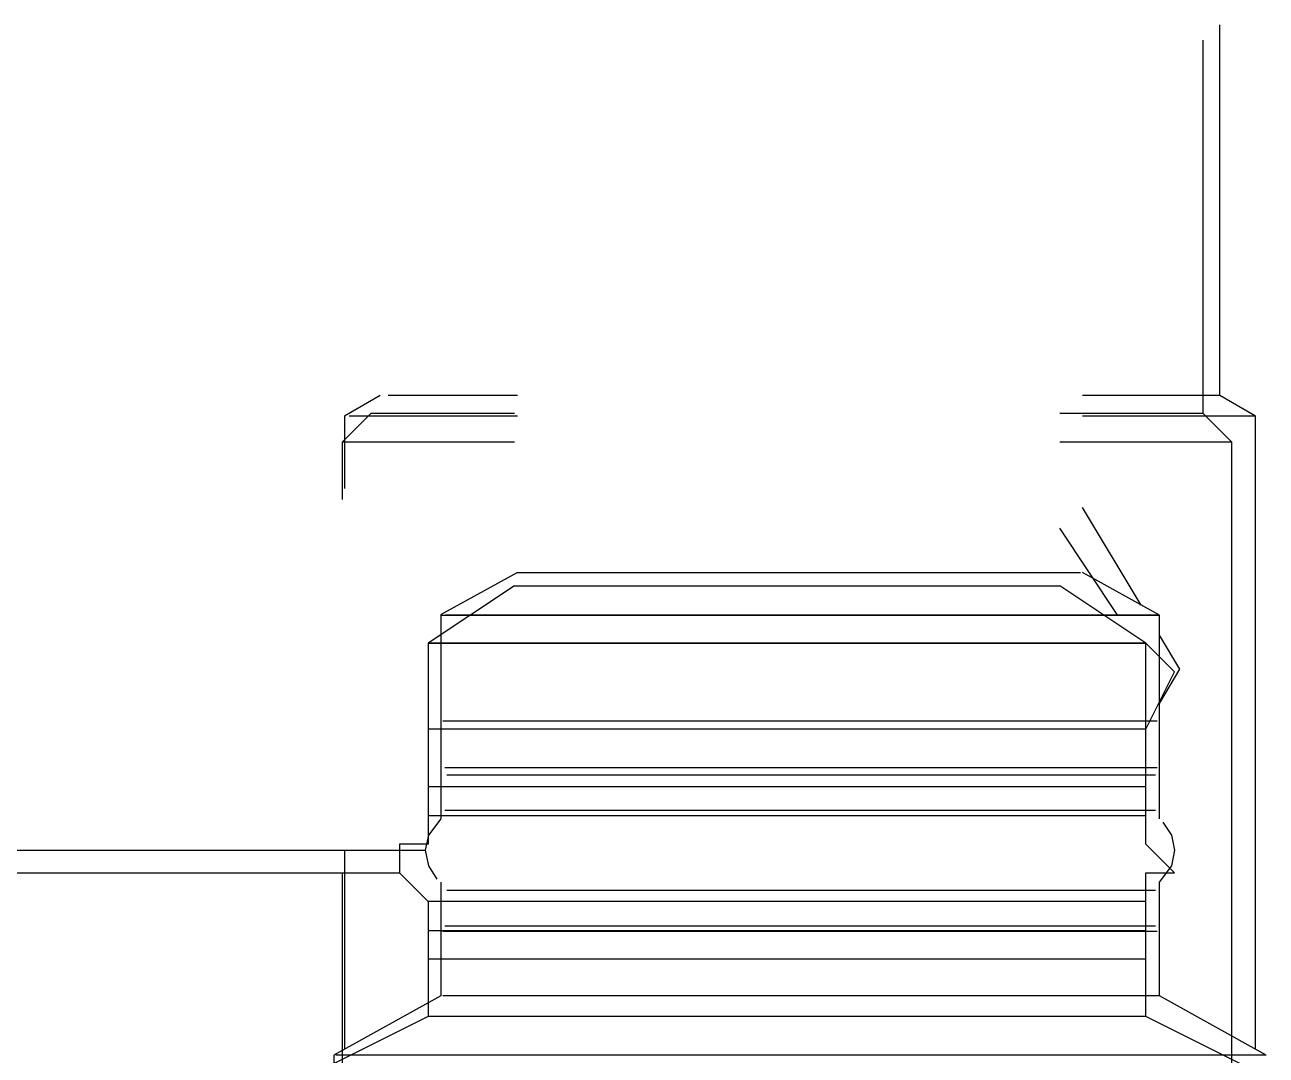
# Model space of a CAD drawing. Extents: x 3 to 592, y 5 to 207.
# Drawn here: x 92.143 to 93.669, y 63.982 to 65.247 of the extents above; entities that cross this region are included whole.
import ezdxf

# ---------------------------------------------------------------- set-up
doc = ezdxf.new("R2010")
doc.units = 0
doc.layers.get('0').update_dxf_attribs({"linetype": 'CONTINUOUS'})

msp = doc.modelspace()

# ---------------------------------------------------------------- linework, layer by layer
at = {"color": 7}
for points in [[(93.612511, 64.791978), (93.612511, 65.247414)], [(93.612511, 64.791978), (93.612511, 65.247414)], [(93.612511, 64.791978), (93.612511, 65.247414)], [(93.612511, 64.791978), (93.612511, 65.247414)], [(93.612511, 64.791978), (93.612511, 65.247414)], [(93.612511, 64.791978), (93.612511, 65.247414)], [(93.612511, 64.791978), (93.612511, 65.247414)], [(93.612511, 64.791978), (93.612511, 65.247414)], [(93.591944, 64.77), (93.591944, 65.228611)], [(92.580142, 64.791978), (92.536398, 64.766578)], [(92.580142, 64.791978), (92.536398, 64.766578)], [(92.580142, 64.791978), (92.536398, 64.766578)], [(92.580142, 64.791978), (92.536398, 64.766578)], [(92.580142, 64.791978), (92.536398, 64.766578)], [(92.580142, 64.791978), (92.536398, 64.766578)], [(92.580142, 64.791978), (92.536398, 64.766578)], [(92.580142, 64.791978), (92.536398, 64.766578)], [(92.749123, 64.791978), (92.731484, 64.791978), (92.667279, 64.791978), (92.619301, 64.791978), (92.59002, 64.791978)], [(92.749123, 64.791978), (92.731484, 64.791978), (92.667279, 64.791978), (92.619301, 64.791978), (92.59002, 64.791978)], [(92.749123, 64.791978), (92.731484, 64.791978), (92.667279, 64.791978), (92.619301, 64.791978), (92.59002, 64.791978)], [(92.749123, 64.791978), (92.731484, 64.791978), (92.667279, 64.791978), (92.619301, 64.791978), (92.59002, 64.791978)], [(92.749123, 64.791978), (92.731484, 64.791978), (92.667279, 64.791978), (92.619301, 64.791978), (92.59002, 64.791978)], [(92.749123, 64.791978), (92.731484, 64.791978), (92.667279, 64.791978), (92.619301, 64.791978), (92.59002, 64.791978)], [(92.749123, 64.791978), (92.731484, 64.791978), (92.667279, 64.791978), (92.619301, 64.791978), (92.59002, 64.791978)], [(92.749123, 64.791978), (92.731484, 64.791978), (92.667279, 64.791978), (92.619301, 64.791978), (92.59002, 64.791978)], [(93.612511, 64.791978), (93.573353, 64.791978), (93.525375, 64.791978), (93.46117, 64.791978), (93.443531, 64.791978)], [(93.612511, 64.791978), (93.573353, 64.791978), (93.525375, 64.791978), (93.46117, 64.791978), (93.443531, 64.791978)], [(93.612511, 64.791978), (93.573353, 64.791978), (93.525375, 64.791978), (93.46117, 64.791978), (93.443531, 64.791978)], [(93.612511, 64.791978), (93.573353, 64.791978), (93.525375, 64.791978), (93.46117, 64.791978), (93.443531, 64.791978)], [(93.612511, 64.791978), (93.573353, 64.791978), (93.525375, 64.791978), (93.46117, 64.791978), (93.443531, 64.791978)], [(93.612511, 64.791978), (93.573353, 64.791978), (93.525375, 64.791978), (93.46117, 64.791978), (93.443531, 64.791978)], [(93.612511, 64.791978), (93.573353, 64.791978), (93.525375, 64.791978), (93.46117, 64.791978), (93.443531, 64.791978)], [(93.612511, 64.791978), (93.573353, 64.791978), (93.525375, 64.791978), (93.46117, 64.791978), (93.443531, 64.791978)], [(93.656256, 64.766719), (93.612511, 64.792119)], [(93.656256, 64.766719), (93.612511, 64.792119)], [(93.656256, 64.766719), (93.612511, 64.792119)], [(93.656256, 64.766719), (93.612511, 64.792119)], [(93.656256, 64.766719), (93.612511, 64.792119)], [(93.656256, 64.766719), (93.612511, 64.792119)], [(93.656256, 64.766719), (93.612511, 64.792119)], [(93.656256, 64.766719), (93.612511, 64.792119)], [(92.568889, 64.77), (92.533611, 64.734722)], [(92.745278, 64.77), (92.71, 64.77), (92.639444, 64.77), (92.604167, 64.77), (92.568889, 64.77)], [(93.591944, 64.77), (93.556667, 64.77), (93.521389, 64.77), (93.450833, 64.77), (93.415556, 64.77)], [(93.627222, 64.734722), (93.591944, 64.77)], [(92.536433, 64.766719), (92.536433, 64.677819)], [(92.536433, 64.766719), (92.536433, 64.677819)], [(92.536433, 64.766719), (92.536433, 64.677819)], [(92.536433, 64.766719), (92.536433, 64.677819)], [(92.536433, 64.766719), (92.536433, 64.677819)], [(92.536433, 64.766719), (92.536433, 64.677819)], [(92.536433, 64.766719), (92.536433, 64.677819)], [(92.536433, 64.766719), (92.536433, 64.677819)], [(92.749123, 64.766719), (92.673276, 64.766719), (92.61154, 64.766719), (92.56709, 64.766719), (92.542043, 64.766719)], [(92.749123, 64.766719), (92.673276, 64.766719), (92.61154, 64.766719), (92.56709, 64.766719), (92.542043, 64.766719)], [(92.749123, 64.766719), (92.673276, 64.766719), (92.61154, 64.766719), (92.56709, 64.766719), (92.542043, 64.766719)], [(92.749123, 64.766719), (92.673276, 64.766719), (92.61154, 64.766719), (92.56709, 64.766719), (92.542043, 64.766719)], [(92.749123, 64.766719), (92.673276, 64.766719), (92.61154, 64.766719), (92.56709, 64.766719), (92.542043, 64.766719)], [(92.749123, 64.766719), (92.673276, 64.766719), (92.61154, 64.766719), (92.56709, 64.766719), (92.542043, 64.766719)], [(92.749123, 64.766719), (92.673276, 64.766719), (92.61154, 64.766719), (92.56709, 64.766719), (92.542043, 64.766719)], [(92.749123, 64.766719), (92.673276, 64.766719), (92.61154, 64.766719), (92.56709, 64.766719), (92.542043, 64.766719)], [(93.656256, 64.766719), (93.625564, 64.766719), (93.581114, 64.766719), (93.519378, 64.766719), (93.443531, 64.766719)], [(93.656256, 64.766719), (93.625564, 64.766719), (93.581114, 64.766719), (93.519378, 64.766719), (93.443531, 64.766719)], [(93.656256, 64.766719), (93.625564, 64.766719), (93.581114, 64.766719), (93.519378, 64.766719), (93.443531, 64.766719)], [(93.656256, 64.766719), (93.625564, 64.766719), (93.581114, 64.766719), (93.519378, 64.766719), (93.443531, 64.766719)], [(93.656256, 64.766719), (93.625564, 64.766719), (93.581114, 64.766719), (93.519378, 64.766719), (93.443531, 64.766719)], [(93.656256, 64.766719), (93.625564, 64.766719), (93.581114, 64.766719), (93.519378, 64.766719), (93.443531, 64.766719)], [(93.656256, 64.766719), (93.625564, 64.766719), (93.581114, 64.766719), (93.519378, 64.766719), (93.443531, 64.766719)], [(93.656256, 64.766719), (93.625564, 64.766719), (93.581114, 64.766719), (93.519378, 64.766719), (93.443531, 64.766719)], [(93.656256, 63.988915), (93.656256, 64.76679)], [(93.656256, 63.988915), (93.656256, 64.76679)], [(93.656256, 63.988915), (93.656256, 64.76679)], [(93.656256, 63.988915), (93.656256, 64.76679)], [(93.656256, 63.988915), (93.656256, 64.76679)], [(93.656256, 63.988915), (93.656256, 64.76679)], [(93.656256, 63.988915), (93.656256, 64.76679)], [(93.656256, 63.988915), (93.656256, 64.76679)], [(92.533611, 64.734722), (92.533611, 64.664167)], [(92.745278, 64.734722), (92.639444, 64.734722), (92.604167, 64.734722), (92.533611, 64.734722)], [(93.627222, 64.734722), (93.591944, 64.734722), (93.556667, 64.734722), (93.486111, 64.734722), (93.415556, 64.734722)], [(93.627222, 63.958611), (93.627222, 64.734722)], [(93.515709, 64.534662), (93.44339, 64.654606)], [(93.515709, 64.534662), (93.44339, 64.654606)], [(93.515709, 64.534662), (93.44339, 64.654606)], [(93.515709, 64.534662), (93.44339, 64.654606)], [(93.515709, 64.534662), (93.44339, 64.654606)], [(93.515709, 64.534662), (93.44339, 64.654606)], [(93.515709, 64.534662), (93.44339, 64.654606)], [(93.515709, 64.534662), (93.44339, 64.654606)], [(93.486111, 64.523056), (93.415556, 64.628889)], [(92.749123, 64.574632), (92.654579, 64.522421)], [(92.749123, 64.574632), (92.654579, 64.522421)], [(92.749123, 64.574632), (92.654579, 64.522421)], [(92.749123, 64.574632), (92.654579, 64.522421)], [(92.749123, 64.574632), (92.654579, 64.522421)], [(92.749123, 64.574632), (92.654579, 64.522421)], [(92.749123, 64.574632), (92.654579, 64.522421)], [(92.749123, 64.574632), (92.654579, 64.522421)], [(92.749123, 64.574632), (92.771701, 64.574632), (92.810506, 64.574632), (92.866245, 64.574632), (92.935037, 64.574632), (93.013354, 64.574632), (93.096256, 64.574632)], [(92.749123, 64.574632), (92.771701, 64.574632), (92.810506, 64.574632), (92.866245, 64.574632), (92.935037, 64.574632), (93.013354, 64.574632), (93.096256, 64.574632)], [(92.749123, 64.574632), (92.771701, 64.574632), (92.810506, 64.574632), (92.866245, 64.574632), (92.935037, 64.574632), (93.013354, 64.574632), (93.096256, 64.574632)], [(92.749123, 64.574632), (92.771701, 64.574632), (92.810506, 64.574632), (92.866245, 64.574632), (92.935037, 64.574632), (93.013354, 64.574632), (93.096256, 64.574632)], [(92.749123, 64.574632), (92.771701, 64.574632), (92.810506, 64.574632), (92.866245, 64.574632), (92.935037, 64.574632), (93.013354, 64.574632), (93.096256, 64.574632)], [(92.749123, 64.574632), (92.771701, 64.574632), (92.810506, 64.574632), (92.866245, 64.574632), (92.935037, 64.574632), (93.013354, 64.574632), (93.096256, 64.574632)], [(92.749123, 64.574632), (92.771701, 64.574632), (92.810506, 64.574632), (92.866245, 64.574632), (92.935037, 64.574632), (93.013354, 64.574632), (93.096256, 64.574632)], [(92.749123, 64.574632), (92.771701, 64.574632), (92.810506, 64.574632), (92.866245, 64.574632), (92.935037, 64.574632), (93.013354, 64.574632), (93.096256, 64.574632)], [(93.096327, 64.574632), (93.179582, 64.574632), (93.257546, 64.574632), (93.326691, 64.574632), (93.382077, 64.574632), (93.420882, 64.574632), (93.440991, 64.574632)], [(93.096327, 64.574632), (93.179582, 64.574632), (93.257546, 64.574632), (93.326691, 64.574632), (93.382077, 64.574632), (93.420882, 64.574632), (93.440991, 64.574632)], [(93.096327, 64.574632), (93.179582, 64.574632), (93.257546, 64.574632), (93.326691, 64.574632), (93.382077, 64.574632), (93.420882, 64.574632), (93.440991, 64.574632)], [(93.096327, 64.574632), (93.179582, 64.574632), (93.257546, 64.574632), (93.326691, 64.574632), (93.382077, 64.574632), (93.420882, 64.574632), (93.440991, 64.574632)], [(93.096327, 64.574632), (93.179582, 64.574632), (93.257546, 64.574632), (93.326691, 64.574632), (93.382077, 64.574632), (93.420882, 64.574632), (93.440991, 64.574632)], [(93.096327, 64.574632), (93.179582, 64.574632), (93.257546, 64.574632), (93.326691, 64.574632), (93.382077, 64.574632), (93.420882, 64.574632), (93.440991, 64.574632)], [(93.096327, 64.574632), (93.179582, 64.574632), (93.257546, 64.574632), (93.326691, 64.574632), (93.382077, 64.574632), (93.420882, 64.574632), (93.440991, 64.574632)], [(93.096327, 64.574632), (93.179582, 64.574632), (93.257546, 64.574632), (93.326691, 64.574632), (93.382077, 64.574632), (93.420882, 64.574632), (93.440991, 64.574632)], [(93.538005, 64.522279), (93.44346, 64.574491)], [(93.538005, 64.522279), (93.44346, 64.574491)], [(93.538005, 64.522279), (93.44346, 64.574491)], [(93.538005, 64.522279), (93.44346, 64.574491)], [(93.538005, 64.522279), (93.44346, 64.574491)], [(93.538005, 64.522279), (93.44346, 64.574491)], [(93.538005, 64.522279), (93.44346, 64.574491)], [(93.538005, 64.522279), (93.44346, 64.574491)], [(92.745278, 64.558333), (92.639444, 64.487778)], [(92.745278, 64.558333), (92.780556, 64.558333), (92.851111, 64.558333), (92.921667, 64.558333), (92.992222, 64.558333), (93.062778, 64.558333)], [(93.062778, 64.558333), (93.168611, 64.558333), (93.239167, 64.558333), (93.309722, 64.558333), (93.380278, 64.558333), (93.415556, 64.558333)], [(93.521389, 64.487778), (93.415556, 64.558333)], [(92.654684, 64.522279), (92.654684, 64.27216)], [(92.654684, 64.522279), (92.677968, 64.522279), (92.717832, 64.522279), (92.775687, 64.522279), (92.848359, 64.522279), (92.933026, 64.522279), (93.024748, 64.522279), (93.120351, 64.522279), (93.214543, 64.522279), (93.30309, 64.522279), (93.382112, 64.522279), (93.448082, 64.522279), (93.497118, 64.522279), (93.527809, 64.522279), (93.53804, 64.522279)], [(92.654684, 64.522279), (92.654684, 64.27216)], [(92.654684, 64.522279), (92.677968, 64.522279), (92.717832, 64.522279), (92.775687, 64.522279), (92.848359, 64.522279), (92.933026, 64.522279), (93.024748, 64.522279), (93.120351, 64.522279), (93.214543, 64.522279), (93.30309, 64.522279), (93.382112, 64.522279), (93.448082, 64.522279), (93.497118, 64.522279), (93.527809, 64.522279), (93.53804, 64.522279)], [(92.654684, 64.522279), (92.654684, 64.27216)], [(92.654684, 64.522279), (92.677968, 64.522279), (92.717832, 64.522279), (92.775687, 64.522279), (92.848359, 64.522279), (92.933026, 64.522279), (93.024748, 64.522279), (93.120351, 64.522279), (93.214543, 64.522279), (93.30309, 64.522279), (93.382112, 64.522279), (93.448082, 64.522279), (93.497118, 64.522279), (93.527809, 64.522279), (93.53804, 64.522279)], [(92.654684, 64.522279), (92.654684, 64.27216)], [(92.654684, 64.522279), (92.677968, 64.522279), (92.717832, 64.522279), (92.775687, 64.522279), (92.848359, 64.522279), (92.933026, 64.522279), (93.024748, 64.522279), (93.120351, 64.522279), (93.214543, 64.522279), (93.30309, 64.522279), (93.382112, 64.522279), (93.448082, 64.522279), (93.497118, 64.522279), (93.527809, 64.522279), (93.53804, 64.522279)], [(92.654684, 64.522279), (92.654684, 64.27216)], [(92.654684, 64.522279), (92.677968, 64.522279), (92.717832, 64.522279), (92.775687, 64.522279), (92.848359, 64.522279), (92.933026, 64.522279), (93.024748, 64.522279), (93.120351, 64.522279), (93.214543, 64.522279), (93.30309, 64.522279), (93.382112, 64.522279), (93.448082, 64.522279), (93.497118, 64.522279), (93.527809, 64.522279), (93.53804, 64.522279)], [(92.654684, 64.522279), (92.654684, 64.27216)], [(92.654684, 64.522279), (92.677968, 64.522279), (92.717832, 64.522279), (92.775687, 64.522279), (92.848359, 64.522279), (92.933026, 64.522279), (93.024748, 64.522279), (93.120351, 64.522279), (93.214543, 64.522279), (93.30309, 64.522279), (93.382112, 64.522279), (93.448082, 64.522279), (93.497118, 64.522279), (93.527809, 64.522279), (93.53804, 64.522279)], [(92.654684, 64.522279), (92.654684, 64.27216)], [(92.654684, 64.522279), (92.677968, 64.522279), (92.717832, 64.522279), (92.775687, 64.522279), (92.848359, 64.522279), (92.933026, 64.522279), (93.024748, 64.522279), (93.120351, 64.522279), (93.214543, 64.522279), (93.30309, 64.522279), (93.382112, 64.522279), (93.448082, 64.522279), (93.497118, 64.522279), (93.527809, 64.522279), (93.53804, 64.522279)], [(92.654684, 64.522279), (92.654684, 64.27216)], [(92.654684, 64.522279), (92.677968, 64.522279), (92.717832, 64.522279), (92.775687, 64.522279), (92.848359, 64.522279), (92.933026, 64.522279), (93.024748, 64.522279), (93.120351, 64.522279), (93.214543, 64.522279), (93.30309, 64.522279), (93.382112, 64.522279), (93.448082, 64.522279), (93.497118, 64.522279), (93.527809, 64.522279), (93.53804, 64.522279)], [(93.538005, 64.522279), (93.506608, 64.522279), (93.461805, 64.522279), (93.400069, 64.522279), (93.323869, 64.522279), (93.237438, 64.522279), (93.143952, 64.522279), (93.048702, 64.522279), (92.955216, 64.522279), (92.868785, 64.522279), (92.792585, 64.522279), (92.730849, 64.522279), (92.686046, 64.522279), (92.660646, 64.522279)], [(93.538005, 64.522279), (93.506608, 64.522279), (93.461805, 64.522279), (93.400069, 64.522279), (93.323869, 64.522279), (93.237438, 64.522279), (93.143952, 64.522279), (93.048702, 64.522279), (92.955216, 64.522279), (92.868785, 64.522279), (92.792585, 64.522279), (92.730849, 64.522279), (92.686046, 64.522279), (92.660646, 64.522279)], [(93.538005, 64.522279), (93.506608, 64.522279), (93.461805, 64.522279), (93.400069, 64.522279), (93.323869, 64.522279), (93.237438, 64.522279), (93.143952, 64.522279), (93.048702, 64.522279), (92.955216, 64.522279), (92.868785, 64.522279), (92.792585, 64.522279), (92.730849, 64.522279), (92.686046, 64.522279), (92.660646, 64.522279)], [(93.538005, 64.522279), (93.506608, 64.522279), (93.461805, 64.522279), (93.400069, 64.522279), (93.323869, 64.522279), (93.237438, 64.522279), (93.143952, 64.522279), (93.048702, 64.522279), (92.955216, 64.522279), (92.868785, 64.522279), (92.792585, 64.522279), (92.730849, 64.522279), (92.686046, 64.522279), (92.660646, 64.522279)], [(93.538005, 64.522279), (93.506608, 64.522279), (93.461805, 64.522279), (93.400069, 64.522279), (93.323869, 64.522279), (93.237438, 64.522279), (93.143952, 64.522279), (93.048702, 64.522279), (92.955216, 64.522279), (92.868785, 64.522279), (92.792585, 64.522279), (92.730849, 64.522279), (92.686046, 64.522279), (92.660646, 64.522279)], [(93.538005, 64.522279), (93.506608, 64.522279), (93.461805, 64.522279), (93.400069, 64.522279), (93.323869, 64.522279), (93.237438, 64.522279), (93.143952, 64.522279), (93.048702, 64.522279), (92.955216, 64.522279), (92.868785, 64.522279), (92.792585, 64.522279), (92.730849, 64.522279), (92.686046, 64.522279), (92.660646, 64.522279)], [(93.538005, 64.522279), (93.506608, 64.522279), (93.461805, 64.522279), (93.400069, 64.522279), (93.323869, 64.522279), (93.237438, 64.522279), (93.143952, 64.522279), (93.048702, 64.522279), (92.955216, 64.522279), (92.868785, 64.522279), (92.792585, 64.522279), (92.730849, 64.522279), (92.686046, 64.522279), (92.660646, 64.522279)], [(93.538005, 64.522279), (93.506608, 64.522279), (93.461805, 64.522279), (93.400069, 64.522279), (93.323869, 64.522279), (93.237438, 64.522279), (93.143952, 64.522279), (93.048702, 64.522279), (92.955216, 64.522279), (92.868785, 64.522279), (92.792585, 64.522279), (92.730849, 64.522279), (92.686046, 64.522279), (92.660646, 64.522279)], [(93.538005, 64.272125), (93.538005, 64.522244)], [(93.538005, 64.272125), (93.538005, 64.522244)], [(93.538005, 64.272125), (93.538005, 64.522244)], [(93.538005, 64.272125), (93.538005, 64.522244)], [(93.538005, 64.272125), (93.538005, 64.522244)], [(93.538005, 64.272125), (93.538005, 64.522244)], [(93.538005, 64.272125), (93.538005, 64.522244)], [(93.538005, 64.272125), (93.538005, 64.522244)], [(93.538005, 64.413694), (93.563052, 64.455675), (93.538005, 64.497656)], [(93.538005, 64.413694), (93.563052, 64.455675), (93.538005, 64.497656)], [(93.538005, 64.413694), (93.563052, 64.455675), (93.538005, 64.497656)], [(93.538005, 64.413694), (93.563052, 64.455675), (93.538005, 64.497656)], [(93.538005, 64.413694), (93.563052, 64.455675), (93.538005, 64.497656)], [(93.538005, 64.413694), (93.563052, 64.455675), (93.538005, 64.497656)], [(93.538005, 64.413694), (93.563052, 64.455675), (93.538005, 64.497656)], [(93.538005, 64.413694), (93.563052, 64.455675), (93.538005, 64.497656)], [(92.639444, 64.487778), (92.639444, 64.240833)], [(93.521389, 64.487778), (93.486111, 64.487778), (93.450833, 64.487778), (93.380278, 64.487778), (93.309722, 64.487778), (93.203889, 64.487778), (93.133333, 64.487778), (93.0275, 64.487778), (92.921667, 64.487778), (92.851111, 64.487778), (92.780556, 64.487778), (92.71, 64.487778), (92.674722, 64.487778), (92.639444, 64.487778)], [(92.639444, 64.487778), (92.674722, 64.487778), (92.71, 64.487778), (92.745278, 64.487778), (92.815833, 64.487778), (92.921667, 64.487778), (92.992222, 64.487778), (93.098056, 64.487778), (93.203889, 64.487778), (93.274444, 64.487778), (93.380278, 64.487778), (93.415556, 64.487778), (93.486111, 64.487778), (93.521389, 64.487778)], [(93.521389, 64.240833), (93.521389, 64.487778)], [(93.521389, 64.381944), (93.556667, 64.4525), (93.521389, 64.487778)], [(93.535182, 64.391822), (93.512252, 64.391822), (93.472388, 64.391822), (93.414885, 64.391822), (93.342566, 64.391822), (93.258605, 64.391822), (93.167235, 64.391822), (93.072691, 64.391822), (92.978852, 64.391822), (92.890657, 64.391822), (92.812341, 64.391822), (92.747077, 64.391822), (92.698041, 64.391822), (92.667702, 64.391822), (92.657471, 64.391822)], [(93.535182, 64.391822), (93.512252, 64.391822), (93.472388, 64.391822), (93.414885, 64.391822), (93.342566, 64.391822), (93.258605, 64.391822), (93.167235, 64.391822), (93.072691, 64.391822), (92.978852, 64.391822), (92.890657, 64.391822), (92.812341, 64.391822), (92.747077, 64.391822), (92.698041, 64.391822), (92.667702, 64.391822), (92.657471, 64.391822)], [(93.535182, 64.391822), (93.512252, 64.391822), (93.472388, 64.391822), (93.414885, 64.391822), (93.342566, 64.391822), (93.258605, 64.391822), (93.167235, 64.391822), (93.072691, 64.391822), (92.978852, 64.391822), (92.890657, 64.391822), (92.812341, 64.391822), (92.747077, 64.391822), (92.698041, 64.391822), (92.667702, 64.391822), (92.657471, 64.391822)], [(93.535182, 64.391822), (93.512252, 64.391822), (93.472388, 64.391822), (93.414885, 64.391822), (93.342566, 64.391822), (93.258605, 64.391822), (93.167235, 64.391822), (93.072691, 64.391822), (92.978852, 64.391822), (92.890657, 64.391822), (92.812341, 64.391822), (92.747077, 64.391822), (92.698041, 64.391822), (92.667702, 64.391822), (92.657471, 64.391822)], [(93.535182, 64.391822), (93.512252, 64.391822), (93.472388, 64.391822), (93.414885, 64.391822), (93.342566, 64.391822), (93.258605, 64.391822), (93.167235, 64.391822), (93.072691, 64.391822), (92.978852, 64.391822), (92.890657, 64.391822), (92.812341, 64.391822), (92.747077, 64.391822), (92.698041, 64.391822), (92.667702, 64.391822), (92.657471, 64.391822)], [(93.535182, 64.391822), (93.512252, 64.391822), (93.472388, 64.391822), (93.414885, 64.391822), (93.342566, 64.391822), (93.258605, 64.391822), (93.167235, 64.391822), (93.072691, 64.391822), (92.978852, 64.391822), (92.890657, 64.391822), (92.812341, 64.391822), (92.747077, 64.391822), (92.698041, 64.391822), (92.667702, 64.391822), (92.657471, 64.391822)], [(93.535182, 64.391822), (93.512252, 64.391822), (93.472388, 64.391822), (93.414885, 64.391822), (93.342566, 64.391822), (93.258605, 64.391822), (93.167235, 64.391822), (93.072691, 64.391822), (92.978852, 64.391822), (92.890657, 64.391822), (92.812341, 64.391822), (92.747077, 64.391822), (92.698041, 64.391822), (92.667702, 64.391822), (92.657471, 64.391822)], [(93.535182, 64.391822), (93.512252, 64.391822), (93.472388, 64.391822), (93.414885, 64.391822), (93.342566, 64.391822), (93.258605, 64.391822), (93.167235, 64.391822), (93.072691, 64.391822), (92.978852, 64.391822), (92.890657, 64.391822), (92.812341, 64.391822), (92.747077, 64.391822), (92.698041, 64.391822), (92.667702, 64.391822), (92.657471, 64.391822)], [(93.521389, 64.381944), (93.486111, 64.381944), (93.450833, 64.381944), (93.380278, 64.381944), (93.309722, 64.381944), (93.239167, 64.381944), (93.133333, 64.381944), (93.062778, 64.381944), (92.956944, 64.381944), (92.886389, 64.381944), (92.780556, 64.381944), (92.745278, 64.381944), (92.674722, 64.381944), (92.639444, 64.381944)], [(93.535182, 64.334602), (93.524952, 64.334602), (93.494613, 64.334602), (93.445577, 64.334602), (93.380313, 64.334602), (93.301996, 64.334602), (93.213802, 64.334602), (93.119963, 64.334602), (93.025419, 64.334602), (92.934049, 64.334602), (92.850088, 64.334602), (92.777769, 64.334602), (92.720266, 64.334602), (92.680402, 64.334602), (92.659941, 64.334602)], [(93.535182, 64.334602), (93.524952, 64.334602), (93.494613, 64.334602), (93.445577, 64.334602), (93.380313, 64.334602), (93.301996, 64.334602), (93.213802, 64.334602), (93.119963, 64.334602), (93.025419, 64.334602), (92.934049, 64.334602), (92.850088, 64.334602), (92.777769, 64.334602), (92.720266, 64.334602), (92.680402, 64.334602), (92.659941, 64.334602)], [(93.535182, 64.334602), (93.524952, 64.334602), (93.494613, 64.334602), (93.445577, 64.334602), (93.380313, 64.334602), (93.301996, 64.334602), (93.213802, 64.334602), (93.119963, 64.334602), (93.025419, 64.334602), (92.934049, 64.334602), (92.850088, 64.334602), (92.777769, 64.334602), (92.720266, 64.334602), (92.680402, 64.334602), (92.659941, 64.334602)], [(93.535182, 64.334602), (93.524952, 64.334602), (93.494613, 64.334602), (93.445577, 64.334602), (93.380313, 64.334602), (93.301996, 64.334602), (93.213802, 64.334602), (93.119963, 64.334602), (93.025419, 64.334602), (92.934049, 64.334602), (92.850088, 64.334602), (92.777769, 64.334602), (92.720266, 64.334602), (92.680402, 64.334602), (92.659941, 64.334602)], [(93.535182, 64.334602), (93.524952, 64.334602), (93.494613, 64.334602), (93.445577, 64.334602), (93.380313, 64.334602), (93.301996, 64.334602), (93.213802, 64.334602), (93.119963, 64.334602), (93.025419, 64.334602), (92.934049, 64.334602), (92.850088, 64.334602), (92.777769, 64.334602), (92.720266, 64.334602), (92.680402, 64.334602), (92.659941, 64.334602)], [(93.535182, 64.334602), (93.524952, 64.334602), (93.494613, 64.334602), (93.445577, 64.334602), (93.380313, 64.334602), (93.301996, 64.334602), (93.213802, 64.334602), (93.119963, 64.334602), (93.025419, 64.334602), (92.934049, 64.334602), (92.850088, 64.334602), (92.777769, 64.334602), (92.720266, 64.334602), (92.680402, 64.334602), (92.659941, 64.334602)], [(93.535182, 64.334602), (93.524952, 64.334602), (93.494613, 64.334602), (93.445577, 64.334602), (93.380313, 64.334602), (93.301996, 64.334602), (93.213802, 64.334602), (93.119963, 64.334602), (93.025419, 64.334602), (92.934049, 64.334602), (92.850088, 64.334602), (92.777769, 64.334602), (92.720266, 64.334602), (92.680402, 64.334602), (92.659941, 64.334602)], [(93.535182, 64.334602), (93.524952, 64.334602), (93.494613, 64.334602), (93.445577, 64.334602), (93.380313, 64.334602), (93.301996, 64.334602), (93.213802, 64.334602), (93.119963, 64.334602), (93.025419, 64.334602), (92.934049, 64.334602), (92.850088, 64.334602), (92.777769, 64.334602), (92.720266, 64.334602), (92.680402, 64.334602), (92.659941, 64.334602)], [(93.533066, 64.325571), (93.522835, 64.325571), (93.492849, 64.325571), (93.444166, 64.325571), (93.378902, 64.325571), (93.300938, 64.325571), (93.213096, 64.325571), (93.119963, 64.325571), (93.025771, 64.325571), (92.934755, 64.325571), (92.851146, 64.325571), (92.77918, 64.325571), (92.72203, 64.325571), (92.682519, 64.325571), (92.662058, 64.325571)], [(93.533066, 64.325571), (93.522835, 64.325571), (93.492849, 64.325571), (93.444166, 64.325571), (93.378902, 64.325571), (93.300938, 64.325571), (93.213096, 64.325571), (93.119963, 64.325571), (93.025771, 64.325571), (92.934755, 64.325571), (92.851146, 64.325571), (92.77918, 64.325571), (92.72203, 64.325571), (92.682519, 64.325571), (92.662058, 64.325571)], [(93.533066, 64.325571), (93.522835, 64.325571), (93.492849, 64.325571), (93.444166, 64.325571), (93.378902, 64.325571), (93.300938, 64.325571), (93.213096, 64.325571), (93.119963, 64.325571), (93.025771, 64.325571), (92.934755, 64.325571), (92.851146, 64.325571), (92.77918, 64.325571), (92.72203, 64.325571), (92.682519, 64.325571), (92.662058, 64.325571)], [(93.533066, 64.325571), (93.522835, 64.325571), (93.492849, 64.325571), (93.444166, 64.325571), (93.378902, 64.325571), (93.300938, 64.325571), (93.213096, 64.325571), (93.119963, 64.325571), (93.025771, 64.325571), (92.934755, 64.325571), (92.851146, 64.325571), (92.77918, 64.325571), (92.72203, 64.325571), (92.682519, 64.325571), (92.662058, 64.325571)], [(93.533066, 64.325571), (93.522835, 64.325571), (93.492849, 64.325571), (93.444166, 64.325571), (93.378902, 64.325571), (93.300938, 64.325571), (93.213096, 64.325571), (93.119963, 64.325571), (93.025771, 64.325571), (92.934755, 64.325571), (92.851146, 64.325571), (92.77918, 64.325571), (92.72203, 64.325571), (92.682519, 64.325571), (92.662058, 64.325571)], [(93.533066, 64.325571), (93.522835, 64.325571), (93.492849, 64.325571), (93.444166, 64.325571), (93.378902, 64.325571), (93.300938, 64.325571), (93.213096, 64.325571), (93.119963, 64.325571), (93.025771, 64.325571), (92.934755, 64.325571), (92.851146, 64.325571), (92.77918, 64.325571), (92.72203, 64.325571), (92.682519, 64.325571), (92.662058, 64.325571)], [(93.533066, 64.325571), (93.522835, 64.325571), (93.492849, 64.325571), (93.444166, 64.325571), (93.378902, 64.325571), (93.300938, 64.325571), (93.213096, 64.325571), (93.119963, 64.325571), (93.025771, 64.325571), (92.934755, 64.325571), (92.851146, 64.325571), (92.77918, 64.325571), (92.72203, 64.325571), (92.682519, 64.325571), (92.662058, 64.325571)], [(93.533066, 64.325571), (93.522835, 64.325571), (93.492849, 64.325571), (93.444166, 64.325571), (93.378902, 64.325571), (93.300938, 64.325571), (93.213096, 64.325571), (93.119963, 64.325571), (93.025771, 64.325571), (92.934755, 64.325571), (92.851146, 64.325571), (92.77918, 64.325571), (92.72203, 64.325571), (92.682519, 64.325571), (92.662058, 64.325571)], [(93.521389, 64.311389), (93.486111, 64.311389), (93.415556, 64.311389), (93.380278, 64.311389), (93.274444, 64.311389), (93.203889, 64.311389), (93.098056, 64.311389), (92.992222, 64.311389), (92.921667, 64.311389), (92.815833, 64.311389), (92.745278, 64.311389), (92.71, 64.311389), (92.674722, 64.311389), (92.639444, 64.311389)], [(93.521389, 64.311389), (93.486111, 64.311389), (93.415556, 64.311389), (93.345, 64.311389), (93.274444, 64.311389), (93.203889, 64.311389), (93.098056, 64.311389), (92.992222, 64.311389), (92.921667, 64.311389), (92.851111, 64.311389), (92.745278, 64.311389), (92.71, 64.311389), (92.674722, 64.311389), (92.639444, 64.311389)], [(92.659588, 64.282532), (92.682519, 64.282532), (92.72203, 64.282532), (92.77918, 64.282532), (92.851146, 64.282532), (92.934755, 64.282532), (93.025771, 64.282532), (93.119963, 64.282532), (93.213096, 64.282532), (93.300938, 64.282532), (93.378902, 64.282532), (93.444166, 64.282532), (93.492849, 64.282532), (93.522835, 64.282532), (93.533066, 64.282532)], [(92.659588, 64.282532), (92.682519, 64.282532), (92.72203, 64.282532), (92.77918, 64.282532), (92.851146, 64.282532), (92.934755, 64.282532), (93.025771, 64.282532), (93.119963, 64.282532), (93.213096, 64.282532), (93.300938, 64.282532), (93.378902, 64.282532), (93.444166, 64.282532), (93.492849, 64.282532), (93.522835, 64.282532), (93.533066, 64.282532)], [(92.659588, 64.282532), (92.682519, 64.282532), (92.72203, 64.282532), (92.77918, 64.282532), (92.851146, 64.282532), (92.934755, 64.282532), (93.025771, 64.282532), (93.119963, 64.282532), (93.213096, 64.282532), (93.300938, 64.282532), (93.378902, 64.282532), (93.444166, 64.282532), (93.492849, 64.282532), (93.522835, 64.282532), (93.533066, 64.282532)], [(92.659588, 64.282532), (92.682519, 64.282532), (92.72203, 64.282532), (92.77918, 64.282532), (92.851146, 64.282532), (92.934755, 64.282532), (93.025771, 64.282532), (93.119963, 64.282532), (93.213096, 64.282532), (93.300938, 64.282532), (93.378902, 64.282532), (93.444166, 64.282532), (93.492849, 64.282532), (93.522835, 64.282532), (93.533066, 64.282532)], [(92.659588, 64.282532), (92.682519, 64.282532), (92.72203, 64.282532), (92.77918, 64.282532), (92.851146, 64.282532), (92.934755, 64.282532), (93.025771, 64.282532), (93.119963, 64.282532), (93.213096, 64.282532), (93.300938, 64.282532), (93.378902, 64.282532), (93.444166, 64.282532), (93.492849, 64.282532), (93.522835, 64.282532), (93.533066, 64.282532)], [(92.659588, 64.282532), (92.682519, 64.282532), (92.72203, 64.282532), (92.77918, 64.282532), (92.851146, 64.282532), (92.934755, 64.282532), (93.025771, 64.282532), (93.119963, 64.282532), (93.213096, 64.282532), (93.300938, 64.282532), (93.378902, 64.282532), (93.444166, 64.282532), (93.492849, 64.282532), (93.522835, 64.282532), (93.533066, 64.282532)], [(92.659588, 64.282532), (92.682519, 64.282532), (92.72203, 64.282532), (92.77918, 64.282532), (92.851146, 64.282532), (92.934755, 64.282532), (93.025771, 64.282532), (93.119963, 64.282532), (93.213096, 64.282532), (93.300938, 64.282532), (93.378902, 64.282532), (93.444166, 64.282532), (93.492849, 64.282532), (93.522835, 64.282532), (93.533066, 64.282532)], [(92.659588, 64.282532), (92.682519, 64.282532), (92.72203, 64.282532), (92.77918, 64.282532), (92.851146, 64.282532), (92.934755, 64.282532), (93.025771, 64.282532), (93.119963, 64.282532), (93.213096, 64.282532), (93.300938, 64.282532), (93.378902, 64.282532), (93.444166, 64.282532), (93.492849, 64.282532), (93.522835, 64.282532), (93.533066, 64.282532)], [(92.654684, 64.272125), (92.639515, 64.252016), (92.635634, 64.233319), (92.639515, 64.214269), (92.650098, 64.198041)], [(92.654684, 64.272125), (92.639515, 64.252016), (92.635634, 64.233319), (92.639515, 64.214269), (92.650098, 64.198041)], [(92.654684, 64.272125), (92.639515, 64.252016), (92.635634, 64.233319), (92.639515, 64.214269), (92.650098, 64.198041)], [(92.654684, 64.272125), (92.639515, 64.252016), (92.635634, 64.233319), (92.639515, 64.214269), (92.650098, 64.198041)], [(92.654684, 64.272125), (92.639515, 64.252016), (92.635634, 64.233319), (92.639515, 64.214269), (92.650098, 64.198041)], [(92.654684, 64.272125), (92.639515, 64.252016), (92.635634, 64.233319), (92.639515, 64.214269), (92.650098, 64.198041)], [(92.654684, 64.272125), (92.639515, 64.252016), (92.635634, 64.233319), (92.639515, 64.214269), (92.650098, 64.198041)], [(92.654684, 64.272125), (92.639515, 64.252016), (92.635634, 64.233319), (92.639515, 64.214269), (92.650098, 64.198041)], [(92.639444, 64.276111), (92.674722, 64.276111), (92.71, 64.276111), (92.745278, 64.276111), (92.851111, 64.276111), (92.921667, 64.276111), (92.992222, 64.276111), (93.098056, 64.276111), (93.203889, 64.276111), (93.274444, 64.276111), (93.345, 64.276111), (93.415556, 64.276111), (93.486111, 64.276111), (93.521389, 64.276111)], [(93.538005, 64.194161), (93.553174, 64.214269), (93.557055, 64.233319), (93.553174, 64.252016), (93.542591, 64.267891)], [(93.538005, 64.194161), (93.553174, 64.214269), (93.557055, 64.233319), (93.553174, 64.252016), (93.542591, 64.267891)], [(93.538005, 64.194161), (93.553174, 64.214269), (93.557055, 64.233319), (93.553174, 64.252016), (93.542591, 64.267891)], [(93.538005, 64.194161), (93.553174, 64.214269), (93.557055, 64.233319), (93.553174, 64.252016), (93.542591, 64.267891)], [(93.538005, 64.194161), (93.553174, 64.214269), (93.557055, 64.233319), (93.553174, 64.252016), (93.542591, 64.267891)], [(93.538005, 64.194161), (93.553174, 64.214269), (93.557055, 64.233319), (93.553174, 64.252016), (93.542591, 64.267891)], [(93.538005, 64.194161), (93.553174, 64.214269), (93.557055, 64.233319), (93.553174, 64.252016), (93.542591, 64.267891)], [(93.538005, 64.194161), (93.553174, 64.214269), (93.557055, 64.233319), (93.553174, 64.252016), (93.542591, 64.267891)], [(92.639444, 64.240833), (92.604167, 64.240833), (92.604167, 64.205556), (92.639444, 64.170278)], [(93.521389, 64.170278), (93.521389, 64.205556), (93.556667, 64.205556), (93.521389, 64.240833)], [(91.843578, 64.23339), (92.635564, 64.23339)], [(91.843578, 64.23339), (92.635564, 64.23339)], [(91.843578, 64.23339), (92.635564, 64.23339)], [(91.843578, 64.23339), (92.635564, 64.23339)], [(91.843578, 64.23339), (92.635564, 64.23339)], [(91.843578, 64.23339), (92.635564, 64.23339)], [(91.843578, 64.23339), (92.635564, 64.23339)], [(91.843578, 64.23339), (92.635564, 64.23339)], [(92.536433, 64.23339), (92.536433, 63.988915)], [(92.536433, 64.23339), (92.536433, 63.988915)], [(92.536433, 64.23339), (92.536433, 63.988915)], [(92.536433, 64.23339), (92.536433, 63.988915)], [(92.536433, 64.23339), (92.536433, 63.988915)], [(92.536433, 64.23339), (92.536433, 63.988915)], [(92.536433, 64.23339), (92.536433, 63.988915)], [(92.536433, 64.23339), (92.536433, 63.988915)], [(91.828056, 64.205556), (92.604167, 64.205556)], [(92.533611, 64.205556), (92.533611, 63.958611)], [(92.654684, 64.194161), (92.654684, 64.054461)], [(92.654684, 64.194161), (92.654684, 64.054461)], [(92.654684, 64.194161), (92.654684, 64.054461)], [(92.654684, 64.194161), (92.654684, 64.054461)], [(92.654684, 64.194161), (92.654684, 64.054461)], [(92.654684, 64.194161), (92.654684, 64.054461)], [(92.654684, 64.194161), (92.654684, 64.054461)], [(92.654684, 64.194161), (92.654684, 64.054461)], [(93.538005, 64.054496), (93.538005, 64.194196)], [(93.538005, 64.054496), (93.538005, 64.194196)], [(93.538005, 64.054496), (93.538005, 64.194196)], [(93.538005, 64.054496), (93.538005, 64.194196)], [(93.538005, 64.054496), (93.538005, 64.194196)], [(93.538005, 64.054496), (93.538005, 64.194196)], [(93.538005, 64.054496), (93.538005, 64.194196)], [(93.538005, 64.054496), (93.538005, 64.194196)], [(93.533066, 64.183754), (93.522835, 64.183754), (93.492849, 64.183754), (93.444166, 64.183754), (93.378902, 64.183754), (93.300938, 64.183754), (93.213096, 64.183754), (93.119963, 64.183754), (93.025771, 64.183754), (92.934755, 64.183754), (92.851146, 64.183754), (92.77918, 64.183754), (92.72203, 64.183754), (92.682519, 64.183754), (92.662058, 64.183754)], [(93.533066, 64.183754), (93.522835, 64.183754), (93.492849, 64.183754), (93.444166, 64.183754), (93.378902, 64.183754), (93.300938, 64.183754), (93.213096, 64.183754), (93.119963, 64.183754), (93.025771, 64.183754), (92.934755, 64.183754), (92.851146, 64.183754), (92.77918, 64.183754), (92.72203, 64.183754), (92.682519, 64.183754), (92.662058, 64.183754)], [(93.533066, 64.183754), (93.522835, 64.183754), (93.492849, 64.183754), (93.444166, 64.183754), (93.378902, 64.183754), (93.300938, 64.183754), (93.213096, 64.183754), (93.119963, 64.183754), (93.025771, 64.183754), (92.934755, 64.183754), (92.851146, 64.183754), (92.77918, 64.183754), (92.72203, 64.183754), (92.682519, 64.183754), (92.662058, 64.183754)], [(93.533066, 64.183754), (93.522835, 64.183754), (93.492849, 64.183754), (93.444166, 64.183754), (93.378902, 64.183754), (93.300938, 64.183754), (93.213096, 64.183754), (93.119963, 64.183754), (93.025771, 64.183754), (92.934755, 64.183754), (92.851146, 64.183754), (92.77918, 64.183754), (92.72203, 64.183754), (92.682519, 64.183754), (92.662058, 64.183754)], [(93.533066, 64.183754), (93.522835, 64.183754), (93.492849, 64.183754), (93.444166, 64.183754), (93.378902, 64.183754), (93.300938, 64.183754), (93.213096, 64.183754), (93.119963, 64.183754), (93.025771, 64.183754), (92.934755, 64.183754), (92.851146, 64.183754), (92.77918, 64.183754), (92.72203, 64.183754), (92.682519, 64.183754), (92.662058, 64.183754)], [(93.533066, 64.183754), (93.522835, 64.183754), (93.492849, 64.183754), (93.444166, 64.183754), (93.378902, 64.183754), (93.300938, 64.183754), (93.213096, 64.183754), (93.119963, 64.183754), (93.025771, 64.183754), (92.934755, 64.183754), (92.851146, 64.183754), (92.77918, 64.183754), (92.72203, 64.183754), (92.682519, 64.183754), (92.662058, 64.183754)], [(93.533066, 64.183754), (93.522835, 64.183754), (93.492849, 64.183754), (93.444166, 64.183754), (93.378902, 64.183754), (93.300938, 64.183754), (93.213096, 64.183754), (93.119963, 64.183754), (93.025771, 64.183754), (92.934755, 64.183754), (92.851146, 64.183754), (92.77918, 64.183754), (92.72203, 64.183754), (92.682519, 64.183754), (92.662058, 64.183754)], [(93.533066, 64.183754), (93.522835, 64.183754), (93.492849, 64.183754), (93.444166, 64.183754), (93.378902, 64.183754), (93.300938, 64.183754), (93.213096, 64.183754), (93.119963, 64.183754), (93.025771, 64.183754), (92.934755, 64.183754), (92.851146, 64.183754), (92.77918, 64.183754), (92.72203, 64.183754), (92.682519, 64.183754), (92.662058, 64.183754)], [(92.639444, 64.170278), (92.639444, 64.029167)], [(93.521389, 64.170278), (93.486111, 64.170278), (93.415556, 64.170278), (93.345, 64.170278), (93.274444, 64.170278), (93.203889, 64.170278), (93.098056, 64.170278), (92.992222, 64.170278), (92.921667, 64.170278), (92.851111, 64.170278), (92.745278, 64.170278), (92.71, 64.170278), (92.674722, 64.170278), (92.639444, 64.170278)], [(93.521389, 64.029167), (93.521389, 64.170278)], [(92.639444, 64.135), (92.674722, 64.135), (92.71, 64.135), (92.745278, 64.135), (92.851111, 64.135), (92.921667, 64.135), (92.992222, 64.135), (93.098056, 64.135), (93.203889, 64.135), (93.274444, 64.135), (93.345, 64.135), (93.415556, 64.135), (93.486111, 64.135), (93.521389, 64.135)], [(93.535182, 64.133659), (93.512252, 64.133659), (93.472388, 64.133659), (93.414885, 64.133659), (93.342566, 64.133659), (93.258605, 64.133659), (93.167235, 64.133659), (93.072691, 64.133659), (92.978852, 64.133659), (92.890657, 64.133659), (92.812341, 64.133659), (92.747077, 64.133659), (92.698041, 64.133659), (92.667702, 64.133659), (92.657471, 64.133659)], [(93.535182, 64.133659), (93.512252, 64.133659), (93.472388, 64.133659), (93.414885, 64.133659), (93.342566, 64.133659), (93.258605, 64.133659), (93.167235, 64.133659), (93.072691, 64.133659), (92.978852, 64.133659), (92.890657, 64.133659), (92.812341, 64.133659), (92.747077, 64.133659), (92.698041, 64.133659), (92.667702, 64.133659), (92.657471, 64.133659)], [(93.535182, 64.133659), (93.512252, 64.133659), (93.472388, 64.133659), (93.414885, 64.133659), (93.342566, 64.133659), (93.258605, 64.133659), (93.167235, 64.133659), (93.072691, 64.133659), (92.978852, 64.133659), (92.890657, 64.133659), (92.812341, 64.133659), (92.747077, 64.133659), (92.698041, 64.133659), (92.667702, 64.133659), (92.657471, 64.133659)], [(93.535182, 64.133659), (93.512252, 64.133659), (93.472388, 64.133659), (93.414885, 64.133659), (93.342566, 64.133659), (93.258605, 64.133659), (93.167235, 64.133659), (93.072691, 64.133659), (92.978852, 64.133659), (92.890657, 64.133659), (92.812341, 64.133659), (92.747077, 64.133659), (92.698041, 64.133659), (92.667702, 64.133659), (92.657471, 64.133659)], [(93.535182, 64.133659), (93.512252, 64.133659), (93.472388, 64.133659), (93.414885, 64.133659), (93.342566, 64.133659), (93.258605, 64.133659), (93.167235, 64.133659), (93.072691, 64.133659), (92.978852, 64.133659), (92.890657, 64.133659), (92.812341, 64.133659), (92.747077, 64.133659), (92.698041, 64.133659), (92.667702, 64.133659), (92.657471, 64.133659)], [(93.535182, 64.133659), (93.512252, 64.133659), (93.472388, 64.133659), (93.414885, 64.133659), (93.342566, 64.133659), (93.258605, 64.133659), (93.167235, 64.133659), (93.072691, 64.133659), (92.978852, 64.133659), (92.890657, 64.133659), (92.812341, 64.133659), (92.747077, 64.133659), (92.698041, 64.133659), (92.667702, 64.133659), (92.657471, 64.133659)], [(93.535182, 64.133659), (93.512252, 64.133659), (93.472388, 64.133659), (93.414885, 64.133659), (93.342566, 64.133659), (93.258605, 64.133659), (93.167235, 64.133659), (93.072691, 64.133659), (92.978852, 64.133659), (92.890657, 64.133659), (92.812341, 64.133659), (92.747077, 64.133659), (92.698041, 64.133659), (92.667702, 64.133659), (92.657471, 64.133659)], [(93.535182, 64.133659), (93.512252, 64.133659), (93.472388, 64.133659), (93.414885, 64.133659), (93.342566, 64.133659), (93.258605, 64.133659), (93.167235, 64.133659), (93.072691, 64.133659), (92.978852, 64.133659), (92.890657, 64.133659), (92.812341, 64.133659), (92.747077, 64.133659), (92.698041, 64.133659), (92.667702, 64.133659), (92.657471, 64.133659)], [(92.659588, 64.140715), (92.682519, 64.140715), (92.72203, 64.140715), (92.77918, 64.140715), (92.851146, 64.140715), (92.934755, 64.140715), (93.025771, 64.140715), (93.119963, 64.140715), (93.213096, 64.140715), (93.300938, 64.140715), (93.378902, 64.140715), (93.444166, 64.140715), (93.492849, 64.140715), (93.522835, 64.140715), (93.533066, 64.140715)], [(92.659588, 64.140715), (92.682519, 64.140715), (92.72203, 64.140715), (92.77918, 64.140715), (92.851146, 64.140715), (92.934755, 64.140715), (93.025771, 64.140715), (93.119963, 64.140715), (93.213096, 64.140715), (93.300938, 64.140715), (93.378902, 64.140715), (93.444166, 64.140715), (93.492849, 64.140715), (93.522835, 64.140715), (93.533066, 64.140715)], [(92.659588, 64.140715), (92.682519, 64.140715), (92.72203, 64.140715), (92.77918, 64.140715), (92.851146, 64.140715), (92.934755, 64.140715), (93.025771, 64.140715), (93.119963, 64.140715), (93.213096, 64.140715), (93.300938, 64.140715), (93.378902, 64.140715), (93.444166, 64.140715), (93.492849, 64.140715), (93.522835, 64.140715), (93.533066, 64.140715)], [(92.659588, 64.140715), (92.682519, 64.140715), (92.72203, 64.140715), (92.77918, 64.140715), (92.851146, 64.140715), (92.934755, 64.140715), (93.025771, 64.140715), (93.119963, 64.140715), (93.213096, 64.140715), (93.300938, 64.140715), (93.378902, 64.140715), (93.444166, 64.140715), (93.492849, 64.140715), (93.522835, 64.140715), (93.533066, 64.140715)], [(92.659588, 64.140715), (92.682519, 64.140715), (92.72203, 64.140715), (92.77918, 64.140715), (92.851146, 64.140715), (92.934755, 64.140715), (93.025771, 64.140715), (93.119963, 64.140715), (93.213096, 64.140715), (93.300938, 64.140715), (93.378902, 64.140715), (93.444166, 64.140715), (93.492849, 64.140715), (93.522835, 64.140715), (93.533066, 64.140715)], [(92.659588, 64.140715), (92.682519, 64.140715), (92.72203, 64.140715), (92.77918, 64.140715), (92.851146, 64.140715), (92.934755, 64.140715), (93.025771, 64.140715), (93.119963, 64.140715), (93.213096, 64.140715), (93.300938, 64.140715), (93.378902, 64.140715), (93.444166, 64.140715), (93.492849, 64.140715), (93.522835, 64.140715), (93.533066, 64.140715)], [(92.659588, 64.140715), (92.682519, 64.140715), (92.72203, 64.140715), (92.77918, 64.140715), (92.851146, 64.140715), (92.934755, 64.140715), (93.025771, 64.140715), (93.119963, 64.140715), (93.213096, 64.140715), (93.300938, 64.140715), (93.378902, 64.140715), (93.444166, 64.140715), (93.492849, 64.140715), (93.522835, 64.140715), (93.533066, 64.140715)], [(92.659588, 64.140715), (92.682519, 64.140715), (92.72203, 64.140715), (92.77918, 64.140715), (92.851146, 64.140715), (92.934755, 64.140715), (93.025771, 64.140715), (93.119963, 64.140715), (93.213096, 64.140715), (93.300938, 64.140715), (93.378902, 64.140715), (93.444166, 64.140715), (93.492849, 64.140715), (93.522835, 64.140715), (93.533066, 64.140715)], [(93.521389, 64.099722), (93.486111, 64.099722), (93.450833, 64.099722), (93.380278, 64.099722), (93.309722, 64.099722), (93.239167, 64.099722), (93.133333, 64.099722), (93.062778, 64.099722), (92.956944, 64.099722), (92.886389, 64.099722), (92.780556, 64.099722), (92.745278, 64.099722), (92.674722, 64.099722), (92.639444, 64.099722)], [(92.654684, 64.054496), (92.523451, 63.981824)], [(92.654684, 64.054496), (92.523451, 63.981824)], [(92.654684, 64.054496), (92.523451, 63.981824)], [(92.654684, 64.054496), (92.523451, 63.981824)], [(92.654684, 64.054496), (92.523451, 63.981824)], [(92.654684, 64.054496), (92.523451, 63.981824)], [(92.654684, 64.054496), (92.523451, 63.981824)], [(92.654684, 64.054496), (92.523451, 63.981824)], [(93.538005, 64.054496), (93.527774, 64.054496), (93.497083, 64.054496), (93.448046, 64.054496), (93.38243, 64.054496), (93.303055, 64.054496), (93.214508, 64.054496), (93.120316, 64.054496), (93.024713, 64.054496), (92.932991, 64.054496), (92.848324, 64.054496), (92.775652, 64.054496), (92.717796, 64.054496), (92.677932, 64.054496), (92.657119, 64.054496)], [(93.538005, 64.054496), (93.527774, 64.054496), (93.497083, 64.054496), (93.448046, 64.054496), (93.38243, 64.054496), (93.303055, 64.054496), (93.214508, 64.054496), (93.120316, 64.054496), (93.024713, 64.054496), (92.932991, 64.054496), (92.848324, 64.054496), (92.775652, 64.054496), (92.717796, 64.054496), (92.677932, 64.054496), (92.657119, 64.054496)], [(93.538005, 64.054496), (93.527774, 64.054496), (93.497083, 64.054496), (93.448046, 64.054496), (93.38243, 64.054496), (93.303055, 64.054496), (93.214508, 64.054496), (93.120316, 64.054496), (93.024713, 64.054496), (92.932991, 64.054496), (92.848324, 64.054496), (92.775652, 64.054496), (92.717796, 64.054496), (92.677932, 64.054496), (92.657119, 64.054496)], [(93.538005, 64.054496), (93.527774, 64.054496), (93.497083, 64.054496), (93.448046, 64.054496), (93.38243, 64.054496), (93.303055, 64.054496), (93.214508, 64.054496), (93.120316, 64.054496), (93.024713, 64.054496), (92.932991, 64.054496), (92.848324, 64.054496), (92.775652, 64.054496), (92.717796, 64.054496), (92.677932, 64.054496), (92.657119, 64.054496)], [(93.538005, 64.054496), (93.527774, 64.054496), (93.497083, 64.054496), (93.448046, 64.054496), (93.38243, 64.054496), (93.303055, 64.054496), (93.214508, 64.054496), (93.120316, 64.054496), (93.024713, 64.054496), (92.932991, 64.054496), (92.848324, 64.054496), (92.775652, 64.054496), (92.717796, 64.054496), (92.677932, 64.054496), (92.657119, 64.054496)], [(93.538005, 64.054496), (93.527774, 64.054496), (93.497083, 64.054496), (93.448046, 64.054496), (93.38243, 64.054496), (93.303055, 64.054496), (93.214508, 64.054496), (93.120316, 64.054496), (93.024713, 64.054496), (92.932991, 64.054496), (92.848324, 64.054496), (92.775652, 64.054496), (92.717796, 64.054496), (92.677932, 64.054496), (92.657119, 64.054496)], [(93.538005, 64.054496), (93.527774, 64.054496), (93.497083, 64.054496), (93.448046, 64.054496), (93.38243, 64.054496), (93.303055, 64.054496), (93.214508, 64.054496), (93.120316, 64.054496), (93.024713, 64.054496), (92.932991, 64.054496), (92.848324, 64.054496), (92.775652, 64.054496), (92.717796, 64.054496), (92.677932, 64.054496), (92.657119, 64.054496)], [(93.538005, 64.054496), (93.527774, 64.054496), (93.497083, 64.054496), (93.448046, 64.054496), (93.38243, 64.054496), (93.303055, 64.054496), (93.214508, 64.054496), (93.120316, 64.054496), (93.024713, 64.054496), (92.932991, 64.054496), (92.848324, 64.054496), (92.775652, 64.054496), (92.717796, 64.054496), (92.677932, 64.054496), (92.657119, 64.054496)], [(93.669273, 63.981718), (93.53804, 64.05439)], [(93.669273, 63.981718), (93.53804, 64.05439)], [(93.669273, 63.981718), (93.53804, 64.05439)], [(93.669273, 63.981718), (93.53804, 64.05439)], [(93.669273, 63.981718), (93.53804, 64.05439)], [(93.669273, 63.981718), (93.53804, 64.05439)], [(93.669273, 63.981718), (93.53804, 64.05439)], [(93.669273, 63.981718), (93.53804, 64.05439)], [(92.639444, 64.029167), (92.498333, 63.958611)], [(93.521389, 64.029167), (93.486111, 64.029167), (93.415556, 64.029167), (93.380278, 64.029167), (93.274444, 64.029167), (93.203889, 64.029167), (93.098056, 64.029167), (92.992222, 64.029167), (92.921667, 64.029167), (92.815833, 64.029167), (92.745278, 64.029167), (92.71, 64.029167), (92.674722, 64.029167), (92.639444, 64.029167)], [(93.6625, 63.958611), (93.521389, 64.029167)], [(92.523416, 63.981718), (92.523416, 63.439146)], [(92.523416, 63.981718), (92.523416, 63.439146)], [(92.523416, 63.981718), (92.523416, 63.439146)], [(92.523416, 63.981718), (92.523416, 63.439146)], [(92.523416, 63.981718), (92.523416, 63.439146)], [(92.523416, 63.981718), (92.523416, 63.439146)], [(92.523416, 63.981718), (92.523416, 63.439146)], [(92.523416, 63.981718), (92.523416, 63.439146)], [(93.669273, 63.981718), (93.647401, 63.981718), (93.609301, 63.981718), (93.553562, 63.981718), (93.482301, 63.981718), (93.397987, 63.981718), (93.303443, 63.981718), (93.20149, 63.981718), (93.096362, 63.981718), (92.991234, 63.981718), (92.889282, 63.981718), (92.794737, 63.981718), (92.710423, 63.981718), (92.639162, 63.981718), (92.583423, 63.981718), (92.545323, 63.981718), (92.525921, 63.981718)], [(93.669273, 63.981718), (93.647401, 63.981718), (93.609301, 63.981718), (93.553562, 63.981718), (93.482301, 63.981718), (93.397987, 63.981718), (93.303443, 63.981718), (93.20149, 63.981718), (93.096362, 63.981718), (92.991234, 63.981718), (92.889282, 63.981718), (92.794737, 63.981718), (92.710423, 63.981718), (92.639162, 63.981718), (92.583423, 63.981718), (92.545323, 63.981718), (92.525921, 63.981718)], [(93.669273, 63.981718), (93.647401, 63.981718), (93.609301, 63.981718), (93.553562, 63.981718), (93.482301, 63.981718), (93.397987, 63.981718), (93.303443, 63.981718), (93.20149, 63.981718), (93.096362, 63.981718), (92.991234, 63.981718), (92.889282, 63.981718), (92.794737, 63.981718), (92.710423, 63.981718), (92.639162, 63.981718), (92.583423, 63.981718), (92.545323, 63.981718), (92.525921, 63.981718)], [(93.669273, 63.981718), (93.647401, 63.981718), (93.609301, 63.981718), (93.553562, 63.981718), (93.482301, 63.981718), (93.397987, 63.981718), (93.303443, 63.981718), (93.20149, 63.981718), (93.096362, 63.981718), (92.991234, 63.981718), (92.889282, 63.981718), (92.794737, 63.981718), (92.710423, 63.981718), (92.639162, 63.981718), (92.583423, 63.981718), (92.545323, 63.981718), (92.525921, 63.981718)], [(93.669273, 63.981718), (93.647401, 63.981718), (93.609301, 63.981718), (93.553562, 63.981718), (93.482301, 63.981718), (93.397987, 63.981718), (93.303443, 63.981718), (93.20149, 63.981718), (93.096362, 63.981718), (92.991234, 63.981718), (92.889282, 63.981718), (92.794737, 63.981718), (92.710423, 63.981718), (92.639162, 63.981718), (92.583423, 63.981718), (92.545323, 63.981718), (92.525921, 63.981718)], [(93.669273, 63.981718), (93.647401, 63.981718), (93.609301, 63.981718), (93.553562, 63.981718), (93.482301, 63.981718), (93.397987, 63.981718), (93.303443, 63.981718), (93.20149, 63.981718), (93.096362, 63.981718), (92.991234, 63.981718), (92.889282, 63.981718), (92.794737, 63.981718), (92.710423, 63.981718), (92.639162, 63.981718), (92.583423, 63.981718), (92.545323, 63.981718), (92.525921, 63.981718)], [(93.669273, 63.981718), (93.647401, 63.981718), (93.609301, 63.981718), (93.553562, 63.981718), (93.482301, 63.981718), (93.397987, 63.981718), (93.303443, 63.981718), (93.20149, 63.981718), (93.096362, 63.981718), (92.991234, 63.981718), (92.889282, 63.981718), (92.794737, 63.981718), (92.710423, 63.981718), (92.639162, 63.981718), (92.583423, 63.981718), (92.545323, 63.981718), (92.525921, 63.981718)], [(93.669273, 63.981718), (93.647401, 63.981718), (93.609301, 63.981718), (93.553562, 63.981718), (93.482301, 63.981718), (93.397987, 63.981718), (93.303443, 63.981718), (93.20149, 63.981718), (93.096362, 63.981718), (92.991234, 63.981718), (92.889282, 63.981718), (92.794737, 63.981718), (92.710423, 63.981718), (92.639162, 63.981718), (92.583423, 63.981718), (92.545323, 63.981718), (92.525921, 63.981718)]]:
    msp.add_lwpolyline(points, dxfattribs=at)

doc.saveas('drawing.dxf')
